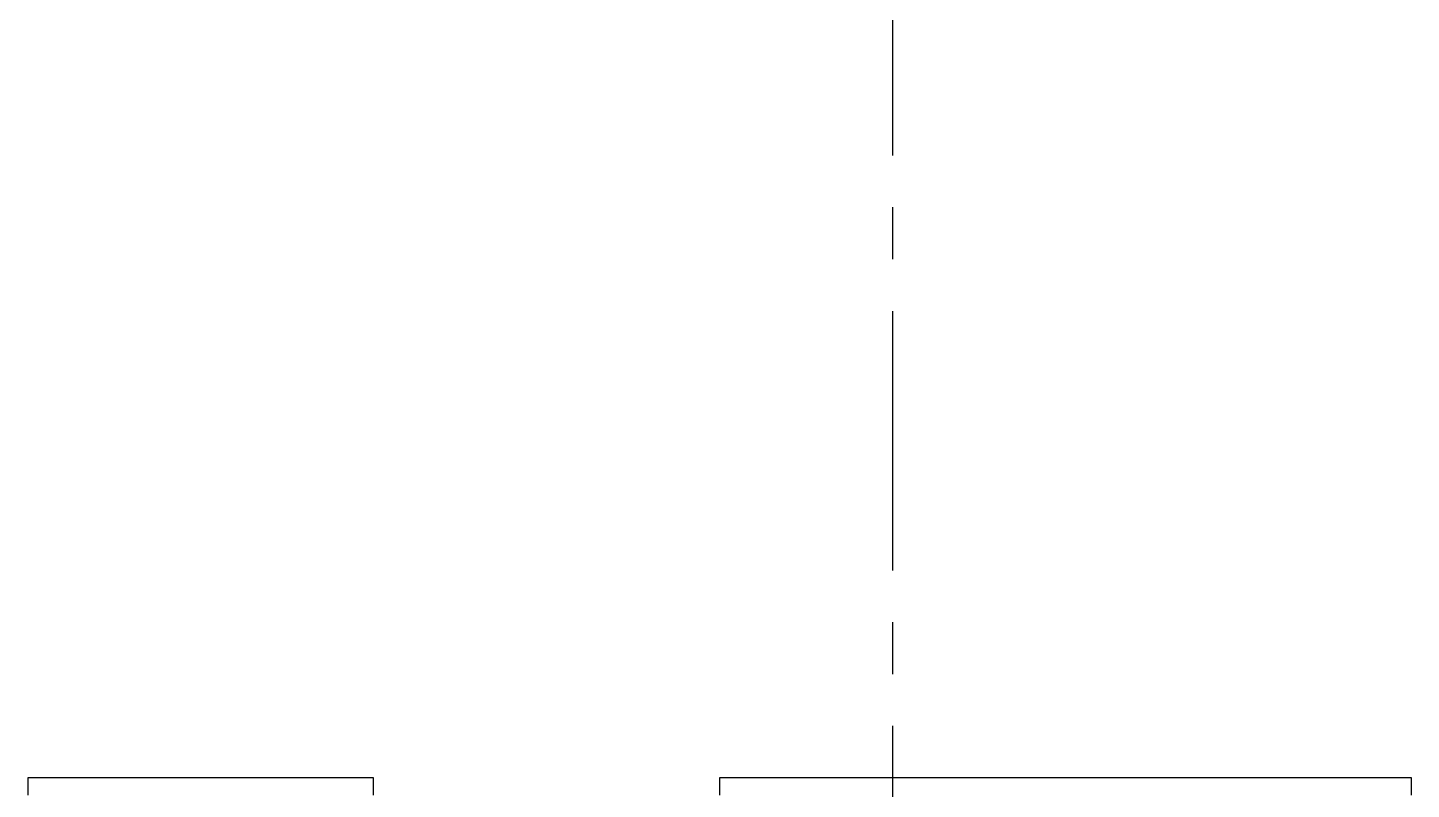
# Model space of a CAD drawing. Extents: x 1198601 to 1325177, y -301855 to -214174.
# Drawn here: x 1256870 to 1260870, y -271203 to -269000 of the extents above; entities that cross this region are included whole.
import ezdxf

# ---------------------------------------------------------------- set-up
doc = ezdxf.new("R2010")
doc.units = 0
doc.header["$LTSCALE"] = 600
doc.header["$MEASUREMENT"] = 0
doc.linetypes.add('CENTER', pattern=[2, 1.25, -0.25, 0.25, -0.25])
doc.layers.add('CEN', color=1, linetype='CENTER')
doc.layers.add('WALLLL', color=7, linetype='CONTINUOUS')

msp = doc.modelspace()

# ---------------------------------------------------------------- linework, layer by layer
at = {"layer": 'CEN'}
msp.add_line((1259370.4, -224219.9), (1259370.4, -297451), dxfattribs=at)
at = {"layer": 'WALLLL'}
for p, q in [((1257870.4, -271169.9), (1256870.4, -271169.9)), ((1256870.4, -271169.9), (1256870.4, -271219.9)), ((1257870.4, -271219.9), (1257870.4, -271169.9)), ((1260870.4, -271169.9), (1258870.4, -271169.9)), ((1258870.4, -271169.9), (1258870.4, -271219.9)), ((1260870.4, -271219.9), (1260870.4, -271169.9))]:
    msp.add_line(p, q, dxfattribs=at)

doc.saveas('drawing.dxf')
